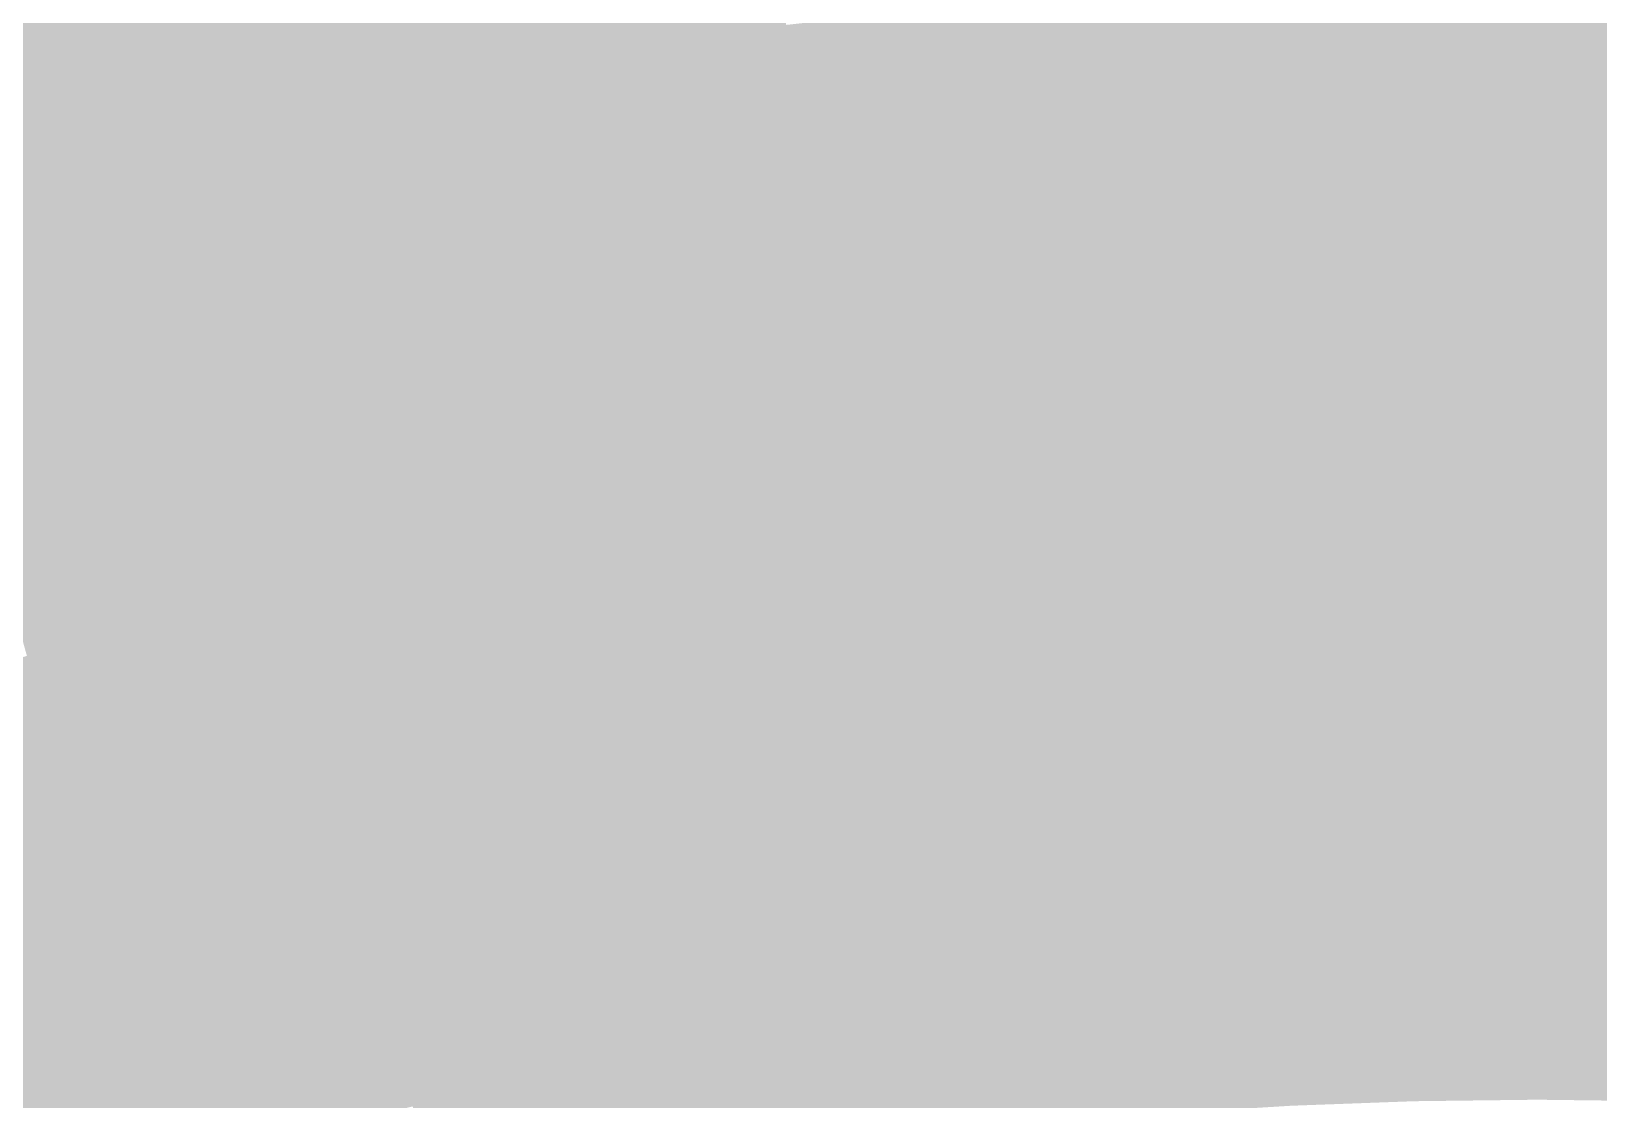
# Model space of a CAD drawing. Header units: inches. Extents: x -266 to 784, y -170 to 213.
# Drawn here: x -25.53 to 1.04, y 85 to 103.11 of the extents above; entities that cross this region are included whole.
import ezdxf

# ---------------------------------------------------------------- set-up
doc = ezdxf.new("R2010")
doc.units = ezdxf.units.IN
doc.header["$MEASUREMENT"] = 0

msp = doc.modelspace()

# ---------------------------------------------------------------- linework, layer by layer
at = {"color": 81, "true_color": 0x95fe60}
msp.add_solid([(-20.484484, 102.982454), (-20.679574, 103.96324), (-17.950998, 103.454152), (-18.12196, 104.43943)], dxfattribs=at)
at = {"color": 81, "true_color": 0x92fe66}
msp.add_solid([(-25.755899, 102.823313), (-25.998879, 103.793344), (-23.224731, 103.424426), (-23.443833, 104.400128)], dxfattribs=at)
at = {"color": 81, "true_color": 0x98fe5a}
msp.add_solid([(-15.259969, 102.874357), (-15.4067, 103.863534), (-12.73071, 103.217872), (-12.853121, 104.210351)], dxfattribs=at)
at = {"color": 81, "true_color": 0x91fe60}
msp.add_solid([(-23.00563, 102.448724), (-23.224731, 103.424426), (-20.484484, 102.982454), (-20.679574, 103.96324)], dxfattribs=at)
at = {"color": 81, "true_color": 0xa4fe53}
msp.add_solid([(-5.05397, 102.875932), (-5.103038, 103.874727), (-2.527747, 102.968978), (-2.552288, 103.968677)], dxfattribs=at)
at = {"color": 81, "true_color": 0xa8fe53}
msp.add_solid([(-2.527747, 102.968978), (-2.552288, 103.968677), (0, 103), (0, 104)], dxfattribs=at)
at = {"color": 81, "true_color": 0xacfe53}
msp.add_solid([(0, 103), (0, 104), (2.527747, 102.968978), (2.552288, 103.968677)], dxfattribs=at)
at = {"color": 81, "true_color": 0x94fe5a}
msp.add_solid([(-17.780036, 102.468875), (-17.950998, 103.454152), (-15.259969, 102.874357), (-15.4067, 103.863534)], dxfattribs=at)
at = {"color": 81, "true_color": 0x9cfe53}
msp.add_solid([(-10.095765, 102.504027), (-10.193783, 103.499212), (-7.57715, 102.720917), (-7.650715, 103.718207)], dxfattribs=at)
at = {"color": 81, "true_color": 0xa0fe53}
msp.add_solid([(-7.57715, 102.720917), (-7.650715, 103.718207), (-5.05397, 102.875932), (-5.103038, 103.874727)], dxfattribs=at)
at = {"color": 91, "true_color": 0x8dfe60}
msp.add_solid([(-25.512919, 101.853282), (-25.755899, 102.823313), (-23.00563, 102.448724), (-23.224731, 103.424426)], dxfattribs=at)
at = {"color": 81, "true_color": 0x90fe5a}
msp.add_solid([(-20.289393, 102.001669), (-20.484484, 102.982454), (-17.780036, 102.468875), (-17.950998, 103.454152)], dxfattribs=at)
at = {"color": 81, "true_color": 0x98fe53}
msp.add_solid([(-12.6083, 102.225392), (-12.73071, 103.217872), (-10.095765, 102.504027), (-10.193783, 103.499212)], dxfattribs=at)
at = {"color": 81, "true_color": 0x94fe53}
msp.add_solid([(-15.113239, 101.885181), (-15.259969, 102.874357), (-12.6083, 102.225392), (-12.73071, 103.217872)], dxfattribs=at)
at = {"color": 91, "true_color": 0x8cfe5a}
msp.add_solid([(-22.786529, 101.473022), (-23.00563, 102.448724), (-20.289393, 102.001669), (-20.484484, 102.982454)], dxfattribs=at)
at = {"color": 81, "true_color": 0x90fe53}
msp.add_solid([(-17.609075, 101.483597), (-17.780036, 102.468875), (-15.113239, 101.885181), (-15.259969, 102.874357)], dxfattribs=at)
at = {"color": 81, "true_color": 0x9dfe4d}
msp.add_solid([(-7.503585, 101.723627), (-7.57715, 102.720917), (-5.004903, 101.877137), (-5.05397, 102.875932)], dxfattribs=at)
at = {"color": 81, "true_color": 0xa1fe4d}
msp.add_solid([(-5.004903, 101.877137), (-5.05397, 102.875932), (-2.503205, 101.96928), (-2.527747, 102.968978)], dxfattribs=at)
at = {"color": 81, "true_color": 0xa5fe4d}
msp.add_solid([(-2.503205, 101.96928), (-2.527747, 102.968978), (0, 102), (0, 103)], dxfattribs=at)
at = {"color": 81, "true_color": 0xa9fe4d}
msp.add_solid([(0, 102), (0, 103), (2.503205, 101.96928), (2.527747, 102.968978)], dxfattribs=at)
at = {"color": 91, "true_color": 0x89fe60}
msp.add_solid([(-28.00484, 101.196487), (-28.271552, 102.160263), (-25.512919, 101.853282), (-25.755899, 102.823313)], dxfattribs=at)
at = {"color": 81, "true_color": 0x98fe4d}
msp.add_solid([(-9.997748, 101.508842), (-10.095765, 102.504027), (-7.503585, 101.723627), (-7.57715, 102.720917)], dxfattribs=at)
at = {"color": 91, "true_color": 0x88fe5a}
msp.add_solid([(-25.269939, 100.88325), (-25.512919, 101.853282), (-22.786529, 101.473022), (-23.00563, 102.448724)], dxfattribs=at)
at = {"color": 91, "true_color": 0x8cfe53}
msp.add_solid([(-20.094303, 101.020884), (-20.289393, 102.001669), (-17.609075, 101.483597), (-17.780036, 102.468875)], dxfattribs=at)
at = {"color": 81, "true_color": 0x94fe4d}
msp.add_solid([(-12.485889, 101.232913), (-12.6083, 102.225392), (-9.997748, 101.508842), (-10.095765, 102.504027)], dxfattribs=at)
at = {"color": 81, "true_color": 0x90fe4d}
msp.add_solid([(-14.966508, 100.896004), (-15.113239, 101.885181), (-12.485889, 101.232913), (-12.6083, 102.225392)], dxfattribs=at)
at = {"color": 91, "true_color": 0x85fe5a}
msp.add_solid([(-27.738127, 100.232711), (-28.00484, 101.196487), (-25.269939, 100.88325), (-25.512919, 101.853282)], dxfattribs=at)
at = {"color": 91, "true_color": 0x88fe53}
msp.add_solid([(-22.567428, 100.497319), (-22.786529, 101.473022), (-20.094303, 101.020884), (-20.289393, 102.001669)], dxfattribs=at)
at = {"color": 91, "true_color": 0x8cfe4d}
msp.add_solid([(-17.438113, 100.49832), (-17.609075, 101.483597), (-14.966508, 100.896004), (-15.113239, 101.885181)], dxfattribs=at)
at = {"color": 81, "true_color": 0x99fe46}
msp.add_solid([(-7.430021, 100.726336), (-7.503585, 101.723627), (-4.955835, 100.878341), (-5.004903, 101.877137)], dxfattribs=at)
at = {"color": 81, "true_color": 0x9dfe46}
msp.add_solid([(-4.955835, 100.878341), (-5.004903, 101.877137), (-2.478664, 100.969581), (-2.503205, 101.96928)], dxfattribs=at)
at = {"color": 81, "true_color": 0xa2fe46}
msp.add_solid([(-2.478664, 100.969581), (-2.503205, 101.96928), (0, 101), (0, 102)], dxfattribs=at)
at = {"color": 81, "true_color": 0xa6fe46}
msp.add_solid([(0, 101), (0, 102), (2.478664, 100.969581), (2.503205, 101.96928)], dxfattribs=at)
at = {"color": 81, "true_color": 0x90fe46}
msp.add_solid([(-12.363478, 100.240433), (-12.485889, 101.232913), (-9.899731, 100.513657), (-9.997748, 101.508842)], dxfattribs=at)
at = {"color": 81, "true_color": 0x95fe46}
msp.add_solid([(-9.899731, 100.513657), (-9.997748, 101.508842), (-7.430021, 100.726336), (-7.503585, 101.723627)], dxfattribs=at)
at = {"color": 91, "true_color": 0x84fe53}
msp.add_solid([(-25.026959, 99.913219), (-25.269939, 100.88325), (-22.567428, 100.497319), (-22.786529, 101.473022)], dxfattribs=at)
at = {"color": 91, "true_color": 0x88fe4d}
msp.add_solid([(-19.899213, 100.040099), (-20.094303, 101.020884), (-17.438113, 100.49832), (-17.609075, 101.483597)], dxfattribs=at)
at = {"color": 91, "true_color": 0x83fe4d}
msp.add_solid([(-22.348326, 99.521617), (-22.567428, 100.497319), (-19.899213, 100.040099), (-20.094303, 101.020884)], dxfattribs=at)
at = {"color": 91, "true_color": 0x8cfe46}
msp.add_solid([(-14.819778, 99.906828), (-14.966508, 100.896004), (-12.363478, 100.240433), (-12.485889, 101.232913)], dxfattribs=at)
at = {"color": 81, "true_color": 0x9ffe40}
msp.add_solid([(-2.454123, 99.969882), (-2.478664, 100.969581), (0, 100), (0, 101)], dxfattribs=at)
at = {"color": 81, "true_color": 0xa3fe40}
msp.add_solid([(0, 100), (0, 101), (2.454123, 99.969882), (2.478664, 100.969581)], dxfattribs=at)
at = {"color": 91, "true_color": 0x80fe53}
msp.add_solid([(-27.471414, 99.268935), (-27.738127, 100.232711), (-25.026959, 99.913219), (-25.269939, 100.88325)], dxfattribs=at)
at = {"color": 91, "true_color": 0x88fe46}
msp.add_solid([(-17.267151, 99.513042), (-17.438113, 100.49832), (-14.819778, 99.906828), (-14.966508, 100.896004)], dxfattribs=at)
at = {"color": 73, "true_color": 0x91fe40}
msp.add_solid([(-9.801714, 99.518473), (-9.899731, 100.513657), (-7.356456, 99.729046), (-7.430021, 100.726336)], dxfattribs=at)
at = {"color": 73, "true_color": 0x96fe40}
msp.add_solid([(-7.356456, 99.729046), (-7.430021, 100.726336), (-4.906767, 99.879546), (-4.955835, 100.878341)], dxfattribs=at)
at = {"color": 73, "true_color": 0x9afe40}
msp.add_solid([(-4.906767, 99.879546), (-4.955835, 100.878341), (-2.454123, 99.969882), (-2.478664, 100.969581)], dxfattribs=at)
at = {"color": 91, "true_color": 0x7ffe4d}
msp.add_solid([(-24.783978, 98.943188), (-25.026959, 99.913219), (-22.348326, 99.521617), (-22.567428, 100.497319)], dxfattribs=at)
at = {"color": 91, "true_color": 0x83fe46}
msp.add_solid([(-19.704123, 99.059313), (-19.899213, 100.040099), (-17.267151, 99.513042), (-17.438113, 100.49832)], dxfattribs=at)
at = {"color": 73, "true_color": 0x8cfe40}
msp.add_solid([(-12.241068, 99.247953), (-12.363478, 100.240433), (-9.801714, 99.518473), (-9.899731, 100.513657)], dxfattribs=at)
at = {"color": 83, "true_color": 0x88fe40}
msp.add_solid([(-14.673047, 98.917651), (-14.819778, 99.906828), (-12.241068, 99.247953), (-12.363478, 100.240433)], dxfattribs=at)
at = {"color": 91, "true_color": 0x7bfe4d}
msp.add_solid([(-27.204701, 98.305159), (-27.471414, 99.268935), (-24.783978, 98.943188), (-25.026959, 99.913219)], dxfattribs=at)
at = {"color": 91, "true_color": 0x7ffe46}
msp.add_solid([(-22.129225, 98.545915), (-22.348326, 99.521617), (-19.704123, 99.059313), (-19.899213, 100.040099)], dxfattribs=at)
at = {"color": 70, "true_color": 0x97ff3a}
msp.add_solid([(-4.8577, 98.88075), (-4.906767, 99.879546), (-2.429582, 98.970183), (-2.454123, 99.969882)], dxfattribs=at)
at = {"color": 70, "true_color": 0x9bff3a}
msp.add_solid([(-2.429582, 98.970183), (-2.454123, 99.969882), (0, 99), (0, 100)], dxfattribs=at)
at = {"color": 60, "true_color": 0xa0ff3a}
msp.add_solid([(0, 99), (0, 100), (2.429582, 98.970183), (2.454123, 99.969882)], dxfattribs=at)
at = {"color": 83, "true_color": 0x84fe40}
msp.add_solid([(-17.096189, 98.527764), (-17.267151, 99.513042), (-14.673047, 98.917651), (-14.819778, 99.906828)], dxfattribs=at)
at = {"color": 70, "true_color": 0x8dff3a}
msp.add_solid([(-9.703697, 98.523288), (-9.801714, 99.518473), (-7.282892, 98.731755), (-7.356456, 99.729046)], dxfattribs=at)
at = {"color": 70, "true_color": 0x92ff3a}
msp.add_solid([(-7.282892, 98.731755), (-7.356456, 99.729046), (-4.8577, 98.88075), (-4.906767, 99.879546)], dxfattribs=at)
at = {"color": 91, "true_color": 0x7bfe46}
msp.add_solid([(-24.540998, 97.973157), (-24.783978, 98.943188), (-22.129225, 98.545915), (-22.348326, 99.521617)], dxfattribs=at)
at = {"color": 83, "true_color": 0x7ffe40}
msp.add_solid([(-19.509032, 98.078528), (-19.704123, 99.059313), (-17.096189, 98.527764), (-17.267151, 99.513042)], dxfattribs=at)
at = {"color": 70, "true_color": 0x89ff3a}
msp.add_solid([(-12.118657, 98.255474), (-12.241068, 99.247953), (-9.703697, 98.523288), (-9.801714, 99.518473)], dxfattribs=at)
at = {"color": 70, "true_color": 0x84ff3a}
msp.add_solid([(-14.526317, 97.928474), (-14.673047, 98.917651), (-12.118657, 98.255474), (-12.241068, 99.247953)], dxfattribs=at)
at = {"color": 91, "true_color": 0x76fe46}
msp.add_solid([(-26.937988, 97.341383), (-27.204701, 98.305159), (-24.540998, 97.973157), (-24.783978, 98.943188)], dxfattribs=at)
at = {"color": 83, "true_color": 0x7bfe40}
msp.add_solid([(-21.910124, 97.570213), (-22.129225, 98.545915), (-19.509032, 98.078528), (-19.704123, 99.059313)], dxfattribs=at)
at = {"color": 70, "true_color": 0x7fff3a}
msp.add_solid([(-16.925227, 97.542487), (-17.096189, 98.527764), (-14.526317, 97.928474), (-14.673047, 98.917651)], dxfattribs=at)
at = {"color": 70, "true_color": 0x8eff33}
msp.add_solid([(-7.209327, 97.734465), (-7.282892, 98.731755), (-4.808632, 97.881955), (-4.8577, 98.88075)], dxfattribs=at)
at = {"color": 70, "true_color": 0x93ff33}
msp.add_solid([(-4.808632, 97.881955), (-4.8577, 98.88075), (-2.40504, 97.970484), (-2.429582, 98.970183)], dxfattribs=at)
at = {"color": 70, "true_color": 0x98ff33}
msp.add_solid([(-2.40504, 97.970484), (-2.429582, 98.970183), (0, 98), (0, 99)], dxfattribs=at)
at = {"color": 70, "true_color": 0x9dff33}
msp.add_solid([(0, 98), (0, 99), (2.40504, 97.970484), (2.429582, 98.970183)], dxfattribs=at)
at = {"color": 70, "true_color": 0x8aff33}
msp.add_solid([(-9.60568, 97.528103), (-9.703697, 98.523288), (-7.209327, 97.734465), (-7.282892, 98.731755)], dxfattribs=at)
at = {"color": 83, "true_color": 0x76fe40}
msp.add_solid([(-24.298018, 97.003125), (-24.540998, 97.973157), (-21.910124, 97.570213), (-22.129225, 98.545915)], dxfattribs=at)
at = {"color": 70, "true_color": 0x7bff3a}
msp.add_solid([(-19.313942, 97.097743), (-19.509032, 98.078528), (-16.925227, 97.542487), (-17.096189, 98.527764)], dxfattribs=at)
at = {"color": 70, "true_color": 0x85ff33}
msp.add_solid([(-11.996246, 97.262994), (-12.118657, 98.255474), (-9.60568, 97.528103), (-9.703697, 98.523288)], dxfattribs=at)
at = {"color": 70, "true_color": 0x76ff3a}
msp.add_solid([(-21.691023, 96.594511), (-21.910124, 97.570213), (-19.313942, 97.097743), (-19.509032, 98.078528)], dxfattribs=at)
at = {"color": 70, "true_color": 0x80ff33}
msp.add_solid([(-14.379586, 96.939298), (-14.526317, 97.928474), (-11.996246, 97.262994), (-12.118657, 98.255474)], dxfattribs=at)
at = {"color": 93, "true_color": 0x72fe40}
msp.add_solid([(-26.671276, 96.377607), (-26.937988, 97.341383), (-24.298018, 97.003125), (-24.540998, 97.973157)], dxfattribs=at)
at = {"color": 70, "true_color": 0x7bff33}
msp.add_solid([(-16.754265, 96.557209), (-16.925227, 97.542487), (-14.379586, 96.939298), (-14.526317, 97.928474)], dxfattribs=at)
at = {"color": 70, "true_color": 0x8bff2d}
msp.add_solid([(-7.135763, 96.737174), (-7.209327, 97.734465), (-4.759564, 96.883159), (-4.808632, 97.881955)], dxfattribs=at)
at = {"color": 70, "true_color": 0x90ff2d}
msp.add_solid([(-4.759564, 96.883159), (-4.808632, 97.881955), (-2.380499, 96.970785), (-2.40504, 97.970484)], dxfattribs=at)
at = {"color": 70, "true_color": 0x95ff2d}
msp.add_solid([(-2.380499, 96.970785), (-2.40504, 97.970484), (0, 97), (0, 98)], dxfattribs=at)
at = {"color": 70, "true_color": 0x9aff2d}
msp.add_solid([(0, 97), (0, 98), (2.380499, 96.970785), (2.40504, 97.970484)], dxfattribs=at)
at = {"color": 70, "true_color": 0x71ff3a}
msp.add_solid([(-24.055038, 96.033094), (-24.298018, 97.003125), (-21.691023, 96.594511), (-21.910124, 97.570213)], dxfattribs=at)
at = {"color": 70, "true_color": 0x76ff33}
msp.add_solid([(-19.118852, 96.116957), (-19.313942, 97.097743), (-16.754265, 96.557209), (-16.925227, 97.542487)], dxfattribs=at)
at = {"color": 70, "true_color": 0x81ff2d}
msp.add_solid([(-11.873835, 96.270515), (-11.996246, 97.262994), (-9.507663, 96.532918), (-9.60568, 97.528103)], dxfattribs=at)
at = {"color": 70, "true_color": 0x86ff2d}
msp.add_solid([(-9.507663, 96.532918), (-9.60568, 97.528103), (-7.135763, 96.737174), (-7.209327, 97.734465)], dxfattribs=at)
at = {"color": 70, "true_color": 0x7cff2d}
msp.add_solid([(-14.232856, 95.950121), (-14.379586, 96.939298), (-11.873835, 96.270515), (-11.996246, 97.262994)], dxfattribs=at)
at = {"color": 70, "true_color": 0x6dff3a}
msp.add_solid([(-26.404563, 95.413831), (-26.671276, 96.377607), (-24.055038, 96.033094), (-24.298018, 97.003125)], dxfattribs=at)
at = {"color": 70, "true_color": 0x72ff33}
msp.add_solid([(-21.471922, 95.618809), (-21.691023, 96.594511), (-19.118852, 96.116957), (-19.313942, 97.097743)], dxfattribs=at)
at = {"color": 70, "true_color": 0x92ff26}
msp.add_solid([(-2.355958, 95.971087), (-2.380499, 96.970785), (0, 96), (0, 97)], dxfattribs=at)
at = {"color": 70, "true_color": 0x97ff26}
msp.add_solid([(0, 96), (0, 97), (2.355958, 95.971087), (2.380499, 96.970785)], dxfattribs=at)
at = {"color": 70, "true_color": 0x77ff2d}
msp.add_solid([(-16.583303, 95.571931), (-16.754265, 96.557209), (-14.232856, 95.950121), (-14.379586, 96.939298)], dxfattribs=at)
at = {"color": 70, "true_color": 0x82ff26}
msp.add_solid([(-9.409645, 95.537734), (-9.507663, 96.532918), (-7.062198, 95.739884), (-7.135763, 96.737174)], dxfattribs=at)
at = {"color": 70, "true_color": 0x87ff26}
msp.add_solid([(-7.062198, 95.739884), (-7.135763, 96.737174), (-4.710497, 95.884364), (-4.759564, 96.883159)], dxfattribs=at)
at = {"color": 70, "true_color": 0x8cff26}
msp.add_solid([(-4.710497, 95.884364), (-4.759564, 96.883159), (-2.355958, 95.971087), (-2.380499, 96.970785)], dxfattribs=at)
at = {"color": 70, "true_color": 0x6dff33}
msp.add_solid([(-23.812058, 95.063063), (-24.055038, 96.033094), (-21.471922, 95.618809), (-21.691023, 96.594511)], dxfattribs=at)
at = {"color": 70, "true_color": 0x72ff2d}
msp.add_solid([(-18.923761, 95.136172), (-19.118852, 96.116957), (-16.583303, 95.571931), (-16.754265, 96.557209)], dxfattribs=at)
at = {"color": 70, "true_color": 0x7dff26}
msp.add_solid([(-11.751425, 95.278035), (-11.873835, 96.270515), (-9.409645, 95.537734), (-9.507663, 96.532918)], dxfattribs=at)
at = {"color": 70, "true_color": 0x78ff26}
msp.add_solid([(-14.086126, 94.960945), (-14.232856, 95.950121), (-11.751425, 95.278035), (-11.873835, 96.270515)], dxfattribs=at)
at = {"color": 70, "true_color": 0x68ff33}
msp.add_solid([(-26.13785, 94.450054), (-26.404563, 95.413831), (-23.812058, 95.063063), (-24.055038, 96.033094)], dxfattribs=at)
at = {"color": 70, "true_color": 0x6dff2d}
msp.add_solid([(-21.25282, 94.643107), (-21.471922, 95.618809), (-18.923761, 95.136172), (-19.118852, 96.116957)], dxfattribs=at)
at = {"color": 70, "true_color": 0x73ff26}
msp.add_solid([(-16.412341, 94.586654), (-16.583303, 95.571931), (-14.086126, 94.960945), (-14.232856, 95.950121)], dxfattribs=at)
at = {"color": 70, "true_color": 0x89ff20}
msp.add_solid([(-4.661429, 94.885568), (-4.710497, 95.884364), (-2.331417, 94.971388), (-2.355958, 95.971087)], dxfattribs=at)
at = {"color": 70, "true_color": 0x8eff20}
msp.add_solid([(-2.331417, 94.971388), (-2.355958, 95.971087), (0, 95), (0, 96)], dxfattribs=at)
at = {"color": 70, "true_color": 0x93ff20}
msp.add_solid([(0, 95), (0, 96), (2.331417, 94.971388), (2.355958, 95.971087)], dxfattribs=at)
at = {"color": 70, "true_color": 0x7fff20}
msp.add_solid([(-9.311628, 94.542549), (-9.409645, 95.537734), (-6.988634, 94.742593), (-7.062198, 95.739884)], dxfattribs=at)
at = {"color": 70, "true_color": 0x84ff20}
msp.add_solid([(-6.988634, 94.742593), (-7.062198, 95.739884), (-4.661429, 94.885568), (-4.710497, 95.884364)], dxfattribs=at)
at = {"color": 70, "true_color": 0x68ff2d}
msp.add_solid([(-23.569077, 94.093032), (-23.812058, 95.063063), (-21.25282, 94.643107), (-21.471922, 95.618809)], dxfattribs=at)
at = {"color": 70, "true_color": 0x6eff26}
msp.add_solid([(-18.728671, 94.155387), (-18.923761, 95.136172), (-16.412341, 94.586654), (-16.583303, 95.571931)], dxfattribs=at)
at = {"color": 70, "true_color": 0x79ff20}
msp.add_solid([(-11.629014, 94.285556), (-11.751425, 95.278035), (-9.311628, 94.542549), (-9.409645, 95.537734)], dxfattribs=at)
at = {"color": 70, "true_color": 0x69ff26}
msp.add_solid([(-21.033719, 93.667404), (-21.25282, 94.643107), (-18.728671, 94.155387), (-18.923761, 95.136172)], dxfattribs=at)
at = {"color": 70, "true_color": 0x74ff20}
msp.add_solid([(-13.939395, 93.971768), (-14.086126, 94.960945), (-11.629014, 94.285556), (-11.751425, 95.278035)], dxfattribs=at)
at = {"color": 70, "true_color": 0x63ff2d}
msp.add_solid([(-25.871137, 93.486278), (-26.13785, 94.450054), (-23.569077, 94.093032), (-23.812058, 95.063063)], dxfattribs=at)
at = {"color": 70, "true_color": 0x6fff20}
msp.add_solid([(-16.241379, 93.601376), (-16.412341, 94.586654), (-13.939395, 93.971768), (-14.086126, 94.960945)], dxfattribs=at)
at = {"color": 70, "true_color": 0x80ff1a}
msp.add_solid([(-6.915069, 93.745303), (-6.988634, 94.742593), (-4.612361, 93.886773), (-4.661429, 94.885568)], dxfattribs=at)
at = {"color": 70, "true_color": 0x86ff1a}
msp.add_solid([(-4.612361, 93.886773), (-4.661429, 94.885568), (-2.306875, 93.971689), (-2.331417, 94.971388)], dxfattribs=at)
at = {"color": 70, "true_color": 0x8bff1a}
msp.add_solid([(-2.306875, 93.971689), (-2.331417, 94.971388), (0, 94), (0, 95)], dxfattribs=at)
at = {"color": 70, "true_color": 0x90ff1a}
msp.add_solid([(0, 94), (0, 95), (2.306875, 93.971689), (2.331417, 94.971388)], dxfattribs=at)
at = {"color": 70, "true_color": 0x64ff26}
msp.add_solid([(-23.326097, 93.123), (-23.569077, 94.093032), (-21.033719, 93.667404), (-21.25282, 94.643107)], dxfattribs=at)
at = {"color": 70, "true_color": 0x7bff1a}
msp.add_solid([(-9.213611, 93.547364), (-9.311628, 94.542549), (-6.915069, 93.745303), (-6.988634, 94.742593)], dxfattribs=at)
at = {"color": 70, "true_color": 0x69ff20}
msp.add_solid([(-18.533581, 93.174602), (-18.728671, 94.155387), (-16.241379, 93.601376), (-16.412341, 94.586654)], dxfattribs=at)
at = {"color": 70, "true_color": 0x75ff1a}
msp.add_solid([(-11.506603, 93.293076), (-11.629014, 94.285556), (-9.213611, 93.547364), (-9.311628, 94.542549)], dxfattribs=at)
at = {"color": 70, "true_color": 0x5fff26}
msp.add_solid([(-25.604425, 92.522502), (-25.871137, 93.486278), (-23.326097, 93.123), (-23.569077, 94.093032)], dxfattribs=at)
at = {"color": 70, "true_color": 0x64ff20}
msp.add_solid([(-20.814618, 92.691702), (-21.033719, 93.667404), (-18.533581, 93.174602), (-18.728671, 94.155387)], dxfattribs=at)
at = {"color": 70, "true_color": 0x70ff1a}
msp.add_solid([(-13.792665, 92.982592), (-13.939395, 93.971768), (-11.506603, 93.293076), (-11.629014, 94.285556)], dxfattribs=at)
at = {"color": 70, "true_color": 0x6bff1a}
msp.add_solid([(-16.070418, 92.616098), (-16.241379, 93.601376), (-13.792665, 92.982592), (-13.939395, 93.971768)], dxfattribs=at)
at = {"color": 70, "true_color": 0x7dff13}
msp.add_solid([(-6.841504, 92.748012), (-6.915069, 93.745303), (-4.563294, 92.887977), (-4.612361, 93.886773)], dxfattribs=at)
at = {"color": 70, "true_color": 0x82ff13}
msp.add_solid([(-4.563294, 92.887977), (-4.612361, 93.886773), (-2.282334, 92.97199), (-2.306875, 93.971689)], dxfattribs=at)
at = {"color": 70, "true_color": 0x88ff13}
msp.add_solid([(-2.282334, 92.97199), (-2.306875, 93.971689), (0, 93), (0, 94)], dxfattribs=at)
at = {"color": 70, "true_color": 0x8dff13}
msp.add_solid([(0, 93), (0, 94), (2.282334, 92.97199), (2.306875, 93.971689)], dxfattribs=at)
at = {"color": 70, "true_color": 0x5fff20}
msp.add_solid([(-23.083117, 92.152969), (-23.326097, 93.123), (-20.814618, 92.691702), (-21.033719, 93.667404)], dxfattribs=at)
at = {"color": 70, "true_color": 0x65ff1a}
msp.add_solid([(-18.33849, 92.193816), (-18.533581, 93.174602), (-16.070418, 92.616098), (-16.241379, 93.601376)], dxfattribs=at)
at = {"color": 70, "true_color": 0x72ff13}
msp.add_solid([(-11.384193, 92.300597), (-11.506603, 93.293076), (-9.115594, 92.55218), (-9.213611, 93.547364)], dxfattribs=at)
at = {"color": 70, "true_color": 0x77ff13}
msp.add_solid([(-9.115594, 92.55218), (-9.213611, 93.547364), (-6.841504, 92.748012), (-6.915069, 93.745303)], dxfattribs=at)
at = {"color": 70, "true_color": 0x6cff13}
msp.add_solid([(-13.645934, 91.993415), (-13.792665, 92.982592), (-11.384193, 92.300597), (-11.506603, 93.293076)], dxfattribs=at)
at = {"color": 80, "true_color": 0x5aff20}
msp.add_solid([(-25.337712, 91.558726), (-25.604425, 92.522502), (-23.083117, 92.152969), (-23.326097, 93.123)], dxfattribs=at)
at = {"color": 70, "true_color": 0x60ff1a}
msp.add_solid([(-20.595517, 91.716), (-20.814618, 92.691702), (-18.33849, 92.193816), (-18.533581, 93.174602)], dxfattribs=at)
at = {"color": 70, "true_color": 0x66ff13}
msp.add_solid([(-15.899456, 91.630821), (-16.070418, 92.616098), (-13.645934, 91.993415), (-13.792665, 92.982592)], dxfattribs=at)
at = {"color": 70, "true_color": 0x73ff0d}
msp.add_solid([(-9.017577, 91.556995), (-9.115594, 92.55218), (-6.76794, 91.750722), (-6.841504, 92.748012)], dxfattribs=at)
at = {"color": 70, "true_color": 0x79ff0d}
msp.add_solid([(-6.76794, 91.750722), (-6.841504, 92.748012), (-4.514226, 91.889182), (-4.563294, 92.887977)], dxfattribs=at)
at = {"color": 70, "true_color": 0x7fff0d}
msp.add_solid([(-4.514226, 91.889182), (-4.563294, 92.887977), (-2.257793, 91.972291), (-2.282334, 92.97199)], dxfattribs=at)
at = {"color": 70, "true_color": 0x85ff0d}
msp.add_solid([(-2.257793, 91.972291), (-2.282334, 92.97199), (0, 92), (0, 93)], dxfattribs=at)
at = {"color": 70, "true_color": 0x8aff0d}
msp.add_solid([(0, 92), (0, 93), (2.257793, 91.972291), (2.282334, 92.97199)], dxfattribs=at)
at = {"color": 80, "true_color": 0x55ff20}
msp.add_solid([(-27.577044, 90.909332), (-27.867329, 91.866272), (-25.337712, 91.558726), (-25.604425, 92.522502)], dxfattribs=at)
at = {"color": 80, "true_color": 0x5aff1a}
msp.add_solid([(-22.840137, 91.182938), (-23.083117, 92.152969), (-20.595517, 91.716), (-20.814618, 92.691702)], dxfattribs=at)
at = {"color": 70, "true_color": 0x61ff13}
msp.add_solid([(-18.1434, 91.213031), (-18.33849, 92.193816), (-15.899456, 91.630821), (-16.070418, 92.616098)], dxfattribs=at)
at = {"color": 70, "true_color": 0x6eff0d}
msp.add_solid([(-11.261782, 91.308117), (-11.384193, 92.300597), (-9.017577, 91.556995), (-9.115594, 92.55218)], dxfattribs=at)
at = {"color": 70, "true_color": 0x68ff0d}
msp.add_solid([(-13.499204, 91.004239), (-13.645934, 91.993415), (-11.261782, 91.308117), (-11.384193, 92.300597)], dxfattribs=at)
at = {"color": 80, "true_color": 0x55ff1a}
msp.add_solid([(-25.070999, 90.59495), (-25.337712, 91.558726), (-22.840137, 91.182938), (-23.083117, 92.152969)], dxfattribs=at)
at = {"color": 80, "true_color": 0x5bff13}
msp.add_solid([(-20.376415, 90.740298), (-20.595517, 91.716), (-18.1434, 91.213031), (-18.33849, 92.193816)], dxfattribs=at)
at = {"color": 70, "true_color": 0x62ff0d}
msp.add_solid([(-15.728494, 90.645543), (-15.899456, 91.630821), (-13.499204, 91.004239), (-13.645934, 91.993415)], dxfattribs=at)
at = {"color": 70, "true_color": 0x7bff06}
msp.add_solid([(-4.465158, 90.890387), (-4.514226, 91.889182), (-2.233252, 90.972593), (-2.257793, 91.972291)], dxfattribs=at)
at = {"color": 70, "true_color": 0x81ff06}
msp.add_solid([(-2.233252, 90.972593), (-2.257793, 91.972291), (0, 91), (0, 92)], dxfattribs=at)
at = {"color": 70, "true_color": 0x87ff06}
msp.add_solid([(0, 91), (0, 92), (2.233252, 90.972593), (2.257793, 91.972291)], dxfattribs=at)
at = {"color": 80, "true_color": 0x56ff13}
msp.add_solid([(-22.597157, 90.212907), (-22.840137, 91.182938), (-20.376415, 90.740298), (-20.595517, 91.716)], dxfattribs=at)
at = {"color": 70, "true_color": 0x70ff06}
msp.add_solid([(-8.91956, 90.56181), (-9.017577, 91.556995), (-6.694375, 90.753432), (-6.76794, 91.750722)], dxfattribs=at)
at = {"color": 70, "true_color": 0x76ff06}
msp.add_solid([(-6.694375, 90.753432), (-6.76794, 91.750722), (-4.465158, 90.890387), (-4.514226, 91.889182)], dxfattribs=at)
at = {"color": 80, "true_color": 0x50ff1a}
msp.add_solid([(-27.28676, 89.952392), (-27.577044, 90.909332), (-25.070999, 90.59495), (-25.337712, 91.558726)], dxfattribs=at)
at = {"color": 80, "true_color": 0x5dff0d}
msp.add_solid([(-17.94831, 90.232246), (-18.1434, 91.213031), (-15.728494, 90.645543), (-15.899456, 91.630821)], dxfattribs=at)
at = {"color": 70, "true_color": 0x6aff06}
msp.add_solid([(-11.139371, 90.315638), (-11.261782, 91.308117), (-8.91956, 90.56181), (-9.017577, 91.556995)], dxfattribs=at)
at = {"color": 80, "true_color": 0x50ff13}
msp.add_solid([(-24.804286, 89.631174), (-25.070999, 90.59495), (-22.597157, 90.212907), (-22.840137, 91.182938)], dxfattribs=at)
at = {"color": 80, "true_color": 0x57ff0d}
msp.add_solid([(-20.157314, 89.764596), (-20.376415, 90.740298), (-17.94831, 90.232246), (-18.1434, 91.213031)], dxfattribs=at)
at = {"color": 70, "true_color": 0x64ff06}
msp.add_solid([(-13.352473, 90.015062), (-13.499204, 91.004239), (-11.139371, 90.315638), (-11.261782, 91.308117)], dxfattribs=at)
at = {"color": 80, "true_color": 0x5eff06}
msp.add_solid([(-15.557532, 89.660265), (-15.728494, 90.645543), (-13.352473, 90.015062), (-13.499204, 91.004239)], dxfattribs=at)
at = {"color": 70, "true_color": 0x72ff00}
msp.add_solid([(-6.620811, 89.756141), (-6.694375, 90.753432), (-4.416091, 89.891591), (-4.465158, 90.890387)], dxfattribs=at)
at = {"color": 70, "true_color": 0x78ff00}
msp.add_solid([(-4.416091, 89.891591), (-4.465158, 90.890387), (-2.208711, 89.972894), (-2.233252, 90.972593)], dxfattribs=at)
at = {"color": 70, "true_color": 0x7eff00}
msp.add_solid([(-2.208711, 89.972894), (-2.233252, 90.972593), (0, 90), (0, 91)], dxfattribs=at)
at = {"color": 70, "true_color": 0x84ff00}
msp.add_solid([(0, 90), (0, 91), (2.208711, 89.972894), (2.233252, 90.972593)], dxfattribs=at)
at = {"color": 80, "true_color": 0x51ff0d}
msp.add_solid([(-22.354177, 89.242875), (-22.597157, 90.212907), (-20.157314, 89.764596), (-20.376415, 90.740298)], dxfattribs=at)
at = {"color": 80, "true_color": 0x58ff06}
msp.add_solid([(-17.753219, 89.251461), (-17.94831, 90.232246), (-15.557532, 89.660265), (-15.728494, 90.645543)], dxfattribs=at)
at = {"color": 70, "true_color": 0x6cff00}
msp.add_solid([(-8.821543, 89.566625), (-8.91956, 90.56181), (-6.620811, 89.756141), (-6.694375, 90.753432)], dxfattribs=at)
at = {"color": 80, "true_color": 0x4bff13}
msp.add_solid([(-26.996475, 88.995451), (-27.28676, 89.952392), (-24.804286, 89.631174), (-25.070999, 90.59495)], dxfattribs=at)
at = {"color": 70, "true_color": 0x66ff00}
msp.add_solid([(-11.016961, 89.323158), (-11.139371, 90.315638), (-8.821543, 89.566625), (-8.91956, 90.56181)], dxfattribs=at)
at = {"color": 80, "true_color": 0x4cff0d}
msp.add_solid([(-24.537574, 88.667398), (-24.804286, 89.631174), (-22.354177, 89.242875), (-22.597157, 90.212907)], dxfattribs=at)
at = {"color": 80, "true_color": 0x52ff06}
msp.add_solid([(-19.938213, 88.788894), (-20.157314, 89.764596), (-17.753219, 89.251461), (-17.94831, 90.232246)], dxfattribs=at)
at = {"color": 70, "true_color": 0x60ff00}
msp.add_solid([(-13.205743, 89.025886), (-13.352473, 90.015062), (-11.016961, 89.323158), (-11.139371, 90.315638)], dxfattribs=at)
at = {"color": 80, "true_color": 0x5aff00}
msp.add_solid([(-15.38657, 88.674988), (-15.557532, 89.660265), (-13.205743, 89.025886), (-13.352473, 90.015062)], dxfattribs=at)
at = {"color": 70, "true_color": 0x71fc00}
msp.add_solid([(-6.547246, 88.758851), (-6.620811, 89.756141), (-4.367023, 88.892796), (-4.416091, 89.891591)], dxfattribs=at)
at = {"color": 70, "true_color": 0x77fc00}
msp.add_solid([(-4.367023, 88.892796), (-4.416091, 89.891591), (-2.184169, 88.973195), (-2.208711, 89.972894)], dxfattribs=at)
at = {"color": 70, "true_color": 0x7dfc00}
msp.add_solid([(-2.184169, 88.973195), (-2.208711, 89.972894), (0, 89), (0, 90)], dxfattribs=at)
at = {"color": 70, "true_color": 0x83fc00}
msp.add_solid([(0, 89), (0, 90), (2.184169, 88.973195), (2.208711, 89.972894)], dxfattribs=at)
at = {"color": 80, "true_color": 0x46ff0d}
msp.add_solid([(-26.70619, 88.038511), (-26.996475, 88.995451), (-24.537574, 88.667398), (-24.804286, 89.631174)], dxfattribs=at)
at = {"color": 80, "true_color": 0x4dff06}
msp.add_solid([(-22.111196, 88.272844), (-22.354177, 89.242875), (-19.938213, 88.788894), (-20.157314, 89.764596)], dxfattribs=at)
at = {"color": 80, "true_color": 0x54ff00}
msp.add_solid([(-17.558129, 88.270675), (-17.753219, 89.251461), (-15.38657, 88.674988), (-15.557532, 89.660265)], dxfattribs=at)
at = {"color": 70, "true_color": 0x65fc00}
msp.add_solid([(-10.89455, 88.330679), (-11.016961, 89.323158), (-8.723525, 88.571441), (-8.821543, 89.566625)], dxfattribs=at)
at = {"color": 70, "true_color": 0x6bfc00}
msp.add_solid([(-8.723525, 88.571441), (-8.821543, 89.566625), (-6.547246, 88.758851), (-6.620811, 89.756141)], dxfattribs=at)
at = {"color": 70, "true_color": 0x5ffc00}
msp.add_solid([(-13.059012, 88.036709), (-13.205743, 89.025886), (-10.89455, 88.330679), (-11.016961, 89.323158)], dxfattribs=at)
at = {"color": 80, "true_color": 0x47ff06}
msp.add_solid([(-24.270861, 87.703622), (-24.537574, 88.667398), (-22.111196, 88.272844), (-22.354177, 89.242875)], dxfattribs=at)
at = {"color": 80, "true_color": 0x4eff00}
msp.add_solid([(-19.719112, 87.813192), (-19.938213, 88.788894), (-17.558129, 88.270675), (-17.753219, 89.251461)], dxfattribs=at)
at = {"color": 80, "true_color": 0x59fc00}
msp.add_solid([(-15.215608, 87.68971), (-15.38657, 88.674988), (-13.059012, 88.036709), (-13.205743, 89.025886)], dxfattribs=at)
at = {"color": 80, "true_color": 0x48ff00}
msp.add_solid([(-21.868216, 87.302813), (-22.111196, 88.272844), (-19.719112, 87.813192), (-19.938213, 88.788894)], dxfattribs=at)
at = {"color": 70, "true_color": 0x69f700}
msp.add_solid([(-8.625508, 87.576256), (-8.723525, 88.571441), (-6.473682, 87.76156), (-6.547246, 88.758851)], dxfattribs=at)
at = {"color": 70, "true_color": 0x6ff700}
msp.add_solid([(-6.473682, 87.76156), (-6.547246, 88.758851), (-4.317955, 87.894), (-4.367023, 88.892796)], dxfattribs=at)
at = {"color": 70, "true_color": 0x75f700}
msp.add_solid([(-4.317955, 87.894), (-4.367023, 88.892796), (-2.159628, 87.973496), (-2.184169, 88.973195)], dxfattribs=at)
at = {"color": 70, "true_color": 0x7bf700}
msp.add_solid([(-2.159628, 87.973496), (-2.184169, 88.973195), (0, 88), (0, 89)], dxfattribs=at)
at = {"color": 70, "true_color": 0x81f700}
msp.add_solid([(0, 88), (0, 89), (2.159628, 87.973496), (2.184169, 88.973195)], dxfattribs=at)
at = {"color": 80, "true_color": 0x41ff06}
msp.add_solid([(-26.415906, 87.081571), (-26.70619, 88.038511), (-24.270861, 87.703622), (-24.537574, 88.667398)], dxfattribs=at)
at = {"color": 80, "true_color": 0x54fc00}
msp.add_solid([(-17.363039, 87.28989), (-17.558129, 88.270675), (-15.215608, 87.68971), (-15.38657, 88.674988)], dxfattribs=at)
at = {"color": 70, "true_color": 0x64f700}
msp.add_solid([(-10.772139, 87.338199), (-10.89455, 88.330679), (-8.625508, 87.576256), (-8.723525, 88.571441)], dxfattribs=at)
at = {"color": 80, "true_color": 0x42ff00}
msp.add_solid([(-24.004148, 86.739846), (-24.270861, 87.703622), (-21.868216, 87.302813), (-22.111196, 88.272844)], dxfattribs=at)
at = {"color": 80, "true_color": 0x4efc00}
msp.add_solid([(-19.50001, 86.83749), (-19.719112, 87.813192), (-17.363039, 87.28989), (-17.558129, 88.270675)], dxfattribs=at)
at = {"color": 80, "true_color": 0x5ef700}
msp.add_solid([(-12.912282, 87.047533), (-13.059012, 88.036709), (-10.772139, 87.338199), (-10.89455, 88.330679)], dxfattribs=at)
at = {"color": 80, "true_color": 0x58f700}
msp.add_solid([(-15.044646, 86.704433), (-15.215608, 87.68971), (-12.912282, 87.047533), (-13.059012, 88.036709)], dxfattribs=at)
at = {"color": 70, "true_color": 0x73f300}
msp.add_solid([(-4.268888, 86.895205), (-4.317955, 87.894), (-2.135087, 86.973797), (-2.159628, 87.973496)], dxfattribs=at)
at = {"color": 70, "true_color": 0x79f300}
msp.add_solid([(-2.135087, 86.973797), (-2.159628, 87.973496), (0, 87), (0, 88)], dxfattribs=at)
at = {"color": 70, "true_color": 0x7ef300}
msp.add_solid([(0, 87), (0, 88), (2.135087, 86.973797), (2.159628, 87.973496)], dxfattribs=at)
at = {"color": 80, "true_color": 0x3cff00}
msp.add_solid([(-26.125621, 86.12463), (-26.415906, 87.081571), (-24.004148, 86.739846), (-24.270861, 87.703622)], dxfattribs=at)
at = {"color": 80, "true_color": 0x48fc00}
msp.add_solid([(-21.625236, 86.332782), (-21.868216, 87.302813), (-19.50001, 86.83749), (-19.719112, 87.813192)], dxfattribs=at)
at = {"color": 80, "true_color": 0x52f700}
msp.add_solid([(-17.167948, 86.309105), (-17.363039, 87.28989), (-15.044646, 86.704433), (-15.215608, 87.68971)], dxfattribs=at)
at = {"color": 70, "true_color": 0x68f300}
msp.add_solid([(-8.527491, 86.581071), (-8.625508, 87.576256), (-6.400117, 86.76427), (-6.473682, 87.76156)], dxfattribs=at)
at = {"color": 70, "true_color": 0x6df300}
msp.add_solid([(-6.400117, 86.76427), (-6.473682, 87.76156), (-4.268888, 86.895205), (-4.317955, 87.894)], dxfattribs=at)
at = {"color": 70, "true_color": 0x62f300}
msp.add_solid([(-10.649729, 86.34572), (-10.772139, 87.338199), (-8.527491, 86.581071), (-8.625508, 87.576256)], dxfattribs=at)
at = {"color": 80, "true_color": 0x42fc00}
msp.add_solid([(-23.737435, 85.77607), (-24.004148, 86.739846), (-21.625236, 86.332782), (-21.868216, 87.302813)], dxfattribs=at)
at = {"color": 80, "true_color": 0x4cf700}
msp.add_solid([(-19.280909, 85.861787), (-19.50001, 86.83749), (-17.167948, 86.309105), (-17.363039, 87.28989)], dxfattribs=at)
at = {"color": 80, "true_color": 0x5cf300}
msp.add_solid([(-12.765551, 86.058356), (-12.912282, 87.047533), (-10.649729, 86.34572), (-10.772139, 87.338199)], dxfattribs=at)
at = {"color": 80, "true_color": 0x56f300}
msp.add_solid([(-14.873684, 85.719155), (-15.044646, 86.704433), (-12.765551, 86.058356), (-12.912282, 87.047533)], dxfattribs=at)
at = {"color": 70, "true_color": 0x6bef00}
msp.add_solid([(-6.326552, 85.766979), (-6.400117, 86.76427), (-4.21982, 85.896409), (-4.268888, 86.895205)], dxfattribs=at)
at = {"color": 70, "true_color": 0x71ef00}
msp.add_solid([(-4.21982, 85.896409), (-4.268888, 86.895205), (-2.110546, 85.974098), (-2.135087, 86.973797)], dxfattribs=at)
at = {"color": 70, "true_color": 0x77ef00}
msp.add_solid([(-2.110546, 85.974098), (-2.135087, 86.973797), (0, 86), (0, 87)], dxfattribs=at)
at = {"color": 70, "true_color": 0x7cef00}
msp.add_solid([(0, 86), (0, 87), (2.110546, 85.974098), (2.135087, 86.973797)], dxfattribs=at)
at = {"color": 80, "true_color": 0x3cfc00}
msp.add_solid([(-25.835336, 85.16769), (-26.125621, 86.12463), (-23.737435, 85.77607), (-24.004148, 86.739846)], dxfattribs=at)
at = {"color": 80, "true_color": 0x47f700}
msp.add_solid([(-21.382256, 85.36275), (-21.625236, 86.332782), (-19.280909, 85.861787), (-19.50001, 86.83749)], dxfattribs=at)
at = {"color": 80, "true_color": 0x51f300}
msp.add_solid([(-16.972858, 85.328319), (-17.167948, 86.309105), (-14.873684, 85.719155), (-15.044646, 86.704433)], dxfattribs=at)
at = {"color": 70, "true_color": 0x66ef00}
msp.add_solid([(-8.429474, 85.585886), (-8.527491, 86.581071), (-6.326552, 85.766979), (-6.400117, 86.76427)], dxfattribs=at)
at = {"color": 70, "true_color": 0x60ef00}
msp.add_solid([(-10.527318, 85.35324), (-10.649729, 86.34572), (-8.429474, 85.585886), (-8.527491, 86.581071)], dxfattribs=at)
at = {"color": 80, "true_color": 0x41f700}
msp.add_solid([(-23.470723, 84.812294), (-23.737435, 85.77607), (-21.382256, 85.36275), (-21.625236, 86.332782)], dxfattribs=at)
at = {"color": 80, "true_color": 0x4bf300}
msp.add_solid([(-19.061808, 84.886085), (-19.280909, 85.861787), (-16.972858, 85.328319), (-17.167948, 86.309105)], dxfattribs=at)
at = {"color": 80, "true_color": 0x5bef00}
msp.add_solid([(-12.618821, 85.06918), (-12.765551, 86.058356), (-10.527318, 85.35324), (-10.649729, 86.34572)], dxfattribs=at)
at = {"color": 80, "true_color": 0x45f300}
msp.add_solid([(-21.139276, 84.392719), (-21.382256, 85.36275), (-19.061808, 84.886085), (-19.280909, 85.861787)], dxfattribs=at)
at = {"color": 80, "true_color": 0x55ef00}
msp.add_solid([(-14.702722, 84.733877), (-14.873684, 85.719155), (-12.618821, 85.06918), (-12.765551, 86.058356)], dxfattribs=at)
at = {"color": 70, "true_color": 0x69eb00}
msp.add_solid([(-6.252988, 84.769689), (-6.326552, 85.766979), (-4.170752, 84.897614), (-4.21982, 85.896409)], dxfattribs=at)
at = {"color": 70, "true_color": 0x6feb00}
msp.add_solid([(-4.170752, 84.897614), (-4.21982, 85.896409), (-2.086004, 84.9744), (-2.110546, 85.974098)], dxfattribs=at)
at = {"color": 70, "true_color": 0x74eb00}
msp.add_solid([(-2.086004, 84.9744), (-2.110546, 85.974098), (0, 85), (0, 86)], dxfattribs=at)
at = {"color": 70, "true_color": 0x7aeb00}
msp.add_solid([(0, 85), (0, 86), (2.086004, 84.9744), (2.110546, 85.974098)], dxfattribs=at)
at = {"color": 80, "true_color": 0x3bf700}
msp.add_solid([(-25.545052, 84.21075), (-25.835336, 85.16769), (-23.470723, 84.812294), (-23.737435, 85.77607)], dxfattribs=at)
at = {"color": 80, "true_color": 0x4fef00}
msp.add_solid([(-16.777768, 84.347534), (-16.972858, 85.328319), (-14.702722, 84.733877), (-14.873684, 85.719155)], dxfattribs=at)
at = {"color": 72, "true_color": 0x5eeb00}
msp.add_solid([(-10.404907, 84.36076), (-10.527318, 85.35324), (-8.331457, 84.590702), (-8.429474, 85.585886)], dxfattribs=at)
at = {"color": 72, "true_color": 0x64eb00}
msp.add_solid([(-8.331457, 84.590702), (-8.429474, 85.585886), (-6.252988, 84.769689), (-6.326552, 85.766979)], dxfattribs=at)
at = {"color": 80, "true_color": 0x40f300}
msp.add_solid([(-23.20401, 83.848518), (-23.470723, 84.812294), (-21.139276, 84.392719), (-21.382256, 85.36275)], dxfattribs=at)
at = {"color": 80, "true_color": 0x4aef00}
msp.add_solid([(-18.842707, 83.910383), (-19.061808, 84.886085), (-16.777768, 84.347534), (-16.972858, 85.328319)], dxfattribs=at)
at = {"color": 80, "true_color": 0x59eb00}
msp.add_solid([(-12.47209, 84.080003), (-12.618821, 85.06918), (-10.404907, 84.36076), (-10.527318, 85.35324)], dxfattribs=at)
at = {"color": 80, "true_color": 0x53eb00}
msp.add_solid([(-14.531761, 83.7486), (-14.702722, 84.733877), (-12.47209, 84.080003), (-12.618821, 85.06918)], dxfattribs=at)

doc.saveas('drawing.dxf')
